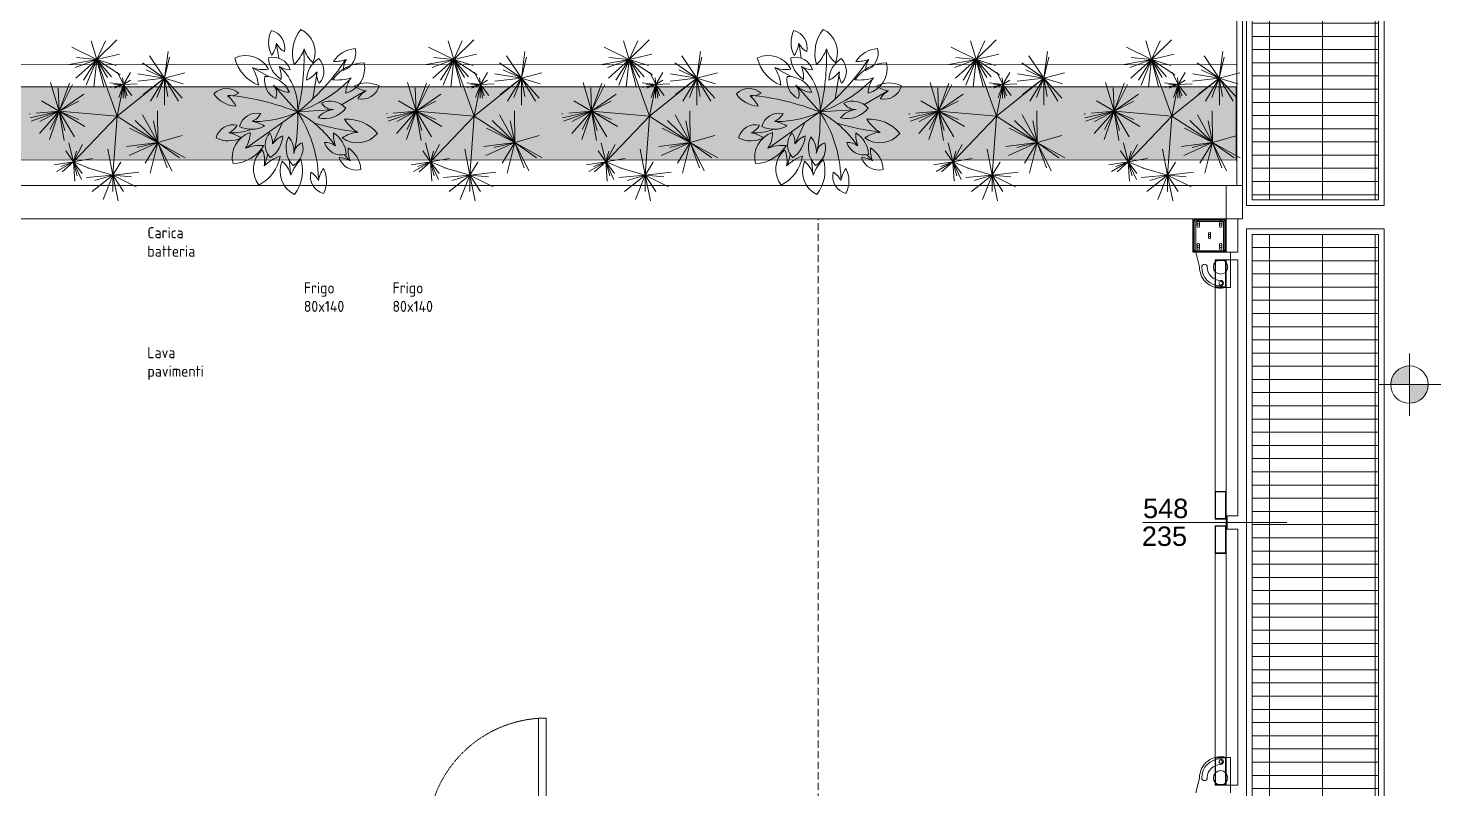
# Model space of a CAD drawing. Header units: millimetres. Extents: x 8265 to 78888, y 1905 to 34251.
# Drawn here: x 45004 to 46272, y 27803 to 28489 of the extents above; entities that cross this region are included whole.
import ezdxf
from ezdxf.enums import TextEntityAlignment as Align

# ---------------------------------------------------------------- set-up
doc = ezdxf.new("R2010")
doc.units = ezdxf.units.MM
doc.linetypes.add('HIDDEN', pattern=[9.525, 6.35, -3.175])
doc.linetypes.add('HIDDEN4', pattern=[0.125, 0.025, -0.1])
for name, color, linetype, lineweight in [('420_MURATURE_001-AM_0', 4, 'Continuous', 0), ('430_TAVOLATI_001-AM_0', 3, 'Continuous', 0), ('435_PARETI_CELLA_001-AM_0', 2, 'Continuous', 0), ('439_TESTI_SERRAMENTI_001-AM_0', 11, 'Continuous', 0), ('440_SIMBOLI_001-AM_0', 31, 'Continuous', 0), ('441_SERRAMENTI_001-AM_0', 1, 'Continuous', 0), ('443_GRIGLIE_AERAZIONE_001-AM_0', 6, 'Continuous', 0), ('445_QUOTE_ALTIMETRICHE_001-AM_0', 2, 'Continuous', 0), ('464_LAY_OUT_TQ_001-AM_0', 2, 'Continuous', 0), ('475_VERDE_001-AM_0', 96, 'Continuous', 0), ('478_PIANTUMAZIONI_001-AM_0', 92, 'Continuous', 0)]:
    doc.layers.add(name, color=color, linetype=linetype, lineweight=lineweight)
doc.styles.add('GENERATED_STYLE_2', font='arial.ttf')
doc.styles.get("Standard").update_dxf_attribs({"font": 'isocp.shx'})

# ---------------------------------------------------------------- blocks, each defined once
blk = doc.blocks.new('LCSHDP18')
at = {"color": 0}
for points in [[(-0.2324, 0.2907), (-0.2644, 0.4166)], [(-0.2324, 0.2907), (-0.1973, 0.4052)], [(-0.2324, 0.2907), (-0.1094, 0.4002)], [(-0.2324, 0.2907), (-0.0921, 0.3769)], [(0.1623, 0.2497), (0.1196, 0.4004)], [(0.1623, 0.2497), (0.2573, 0.4187)], [(0.1623, 0.2497), (0.2572, 0.3822)], [(-0.2324, 0.2907), (-0.3957, 0.3125)], [(-0.2324, 0.2907), (-0.3692, 0.1991)], [(-0.2324, 0.2907), (-0.3613, 0.3208)], [(-0.2324, 0.2907), (-0.3268, 0.1558)], [(-0.2324, 0.2907), (-0.2841, 0.1794)], [(-0.2324, 0.2907), (-0.2588, 0.1282)], [(-0.2324, 0.2907), (-0.1192, 0.3114)], [(-0.2324, 0.2907), (-0.0677, 0.2914)], [(0, 0), (-0.2324, 0.2907)], [(-0.2324, 0.2907), (-0.1128, 0.2449)], [(-0.2324, 0.2907), (-0.1316, 0.1605)], [(-0.2324, 0.2907), (-0.0914, 0.2057)], [(-0.2324, 0.2907), (-0.214, 0.1271)], [(0.1623, 0.2497), (0.3359, 0.3358)], [(0.1623, 0.2497), (0.3184, 0.3069)], [(0.1623, 0.2497), (-0.0315, 0.2475)], [(0.1623, 0.2497), (-0.0077, 0.1568)], [(0, 0), (0.1623, 0.2497)], [(0.1623, 0.2497), (0.0272, 0.1108)], [(0.1623, 0.2497), (0.0288, 0.2225)], [(0.1623, 0.2497), (0.0742, 0.0771)], [(0.1623, 0.2497), (0.2899, 0.172)], [(0.1623, 0.2497), (0.1925, 0.1241)], [(0.1623, 0.2497), (0.3502, 0.2023)], [(0.1623, 0.2497), (0.2423, 0.0732)], [(0.1623, 0.2497), (0.1867, 0.0575)], [(-0.194, 0.0397), (-0.1984, 0.1242)], [(-0.194, 0.0397), (-0.1257, 0.0896)], [(0.3622, -0.0269), (0.3435, 0.1335)], [(0.3622, -0.0269), (0.4342, 0.1177)], [(0.3622, -0.0269), (0.3729, 0.0883)], [(-0.3478, -0.1242), (-0.3803, 0.0149)], [(-0.3478, -0.1242), (-0.2523, 0.0185)], [(0, 0), (-0.3478, -0.1242)], [(-0.194, 0.0397), (-0.2696, 0.0017)], [(-0.194, 0.0397), (-0.2672, 0.0822)], [(-0.194, 0.0397), (-0.2349, 0.0341)], [(-0.194, 0.0397), (-0.2199, 0.0821)], [(-0.194, 0.0397), (-0.2035, -0.0444)], [(-0.194, 0.0397), (-0.125, 0.0611)], [(-0.194, 0.0397), (-0.1101, 0.051)], [(0, 0), (-0.194, 0.0397)], [(-0.194, 0.0397), (-0.1909, -0.0192)], [(-0.194, 0.0397), (-0.1714, -0.0163)], [(-0.194, 0.0397), (-0.1353, 0.028)], [(-0.194, 0.0397), (-0.1148, 0.0098)], [(-0.194, 0.0397), (-0.1757, -0.0429)], [(-0.194, 0.0397), (-0.1094, 0.0371)], [(0, 0), (-0.0299, -0.3548)], [(0, 0), (0.3622, -0.0269)], [(0, 0), (0.2802, -0.2677)], [(0.3622, -0.0269), (0.2823, 0.0226)], [(0.3622, -0.0269), (0.4628, 0.0387)], [(0.3622, -0.0269), (0.5202, 0.0065)], [(-0.3478, -0.1242), (-0.4681, -0.0017)], [(-0.3478, -0.1242), (-0.4613, -0.072)], [(-0.3478, -0.1242), (-0.3092, -0.0065)], [(-0.3478, -0.1242), (-0.2413, -0.0332)], [(-0.3478, -0.1242), (-0.2364, -0.0597)], [(-0.3478, -0.1242), (-0.1815, -0.0814)], [(0.3622, -0.0269), (0.2035, -0.0566)], [(0.3622, -0.0269), (0.318, -0.1822)], [(0.3622, -0.0269), (0.3961, -0.1361)], [(0.3622, -0.0269), (0.4622, -0.0269)], [(0.3622, -0.0269), (0.5128, -0.0852)], [(0.3622, -0.0269), (0.4625, -0.1534)], [(0.3622, -0.0269), (0.3771, -0.1877)], [(-0.3478, -0.1242), (-0.4625, -0.1595)], [(-0.3478, -0.1242), (-0.423, -0.2786)], [(-0.3478, -0.1242), (-0.359, -0.2497)], [(-0.3478, -0.1242), (-0.2207, -0.2053)], [(-0.3478, -0.1242), (-0.2969, -0.257)], [(-0.3478, -0.1242), (-0.2333, -0.2522)], [(-0.3478, -0.1242), (-0.3164, -0.293)], [(-0.3478, -0.1242), (-0.1771, -0.1434)], [(-0.3478, -0.1242), (-0.1886, -0.1887)], [(0.2802, -0.2677), (0.2596, -0.15)], [(0.2802, -0.2677), (0.3266, -0.1576)], [(-0.0299, -0.3548), (-0.1344, -0.2039)], [(-0.0299, -0.3548), (-0.091, -0.2341)], [(-0.0299, -0.3548), (0.0639, -0.1971)], [(-0.0299, -0.3548), (0.0211, -0.2339)], [(0.2802, -0.2677), (0.1749, -0.2113)], [(0.2802, -0.2677), (0.2164, -0.2487)], [(0.2802, -0.2677), (0.3524, -0.2145)], [(0.2802, -0.2677), (0.3886, -0.2176)], [(0.2802, -0.2677), (0.3672, -0.244)], [(-0.0299, -0.3548), (-0.2024, -0.2921)], [(-0.0299, -0.3548), (-0.1942, -0.2729)], [(-0.0299, -0.3548), (0.1283, -0.2618)], [(-0.0299, -0.3548), (0.0892, -0.3205)], [(-0.0299, -0.3548), (0.151, -0.3244)], [(0.2802, -0.2677), (0.1644, -0.297)], [(0.2802, -0.2677), (0.2134, -0.3151)], [(0.2802, -0.2677), (0.3994, -0.2601)], [(0.2802, -0.2677), (0.3416, -0.3366)], [(0.2802, -0.2677), (0.3089, -0.3443)], [(0.2802, -0.2677), (0.3401, -0.371)], [(0.2802, -0.2677), (0.2987, -0.3857)], [(-0.0299, -0.3548), (-0.2057, -0.4075)], [(-0.0299, -0.3548), (-0.1735, -0.3606)], [(-0.0299, -0.3548), (-0.0927, -0.4631)], [(-0.0299, -0.3548), (0.0822, -0.4123)], [(-0.0299, -0.3548), (0.0326, -0.4747)], [(-0.0299, -0.3548), (-0.017, -0.4956)], [(-0.0299, -0.3548), (0.1432, -0.4154)], [(-0.0299, -0.3548), (0.0117, -0.5335)], [(-0.0299, -0.3548), (0.1073, -0.4765)], [(-0.0299, -0.3548), (0.0317, -0.5276)], [(-0.0137, -0.5324), (-0.0132, -0.5375)]]:
    blk.add_lwpolyline(points, dxfattribs=at)
at = {"color": 0, "flags": 1}
for tag, p in [('ITEM', (0.0864, 0.0169)), ('SIZE', (0.0837, -0.0364))]:
    blk.add_attdef(tag, p, '', height=0.02, dxfattribs=at)
blk = doc.blocks.new('LCSHDP17')
at = {"color": 0}
for points in [[(-0.1529, 0.3347, -0.243115), (-0.1543, 0.4835, -0.399574), (-0.0782, 0.3576, -0.151757), (-0.1245, 0.407, -0.102993), (-0.1529, 0.3347, 4.231592)], [(0.0432, 0.2781, -0.243115), (0.127, 0.4735, -0.399574), (0.154, 0.2651, -0.151757), (0.1219, 0.3562, -0.102993), (0.0432, 0.2781, 4.231592)], [(-0.2998, 0.2134, -0.243115), (-0.3754, 0.3416, -0.399574), (-0.2465, 0.2706, -0.151757), (-0.3113, 0.2902, -0.102993), (-0.2998, 0.2134, 4.231592)], [(-0.1905, 0.2071, -0.243115), (-0.291, 0.3945, -0.399574), (-0.1112, 0.2857, -0.151757), (-0.2025, 0.3174, -0.102993), (-0.1905, 0.2071, 4.231592)], [(0.0641, 0.0962, 0.052373), (0.1187, 0.3548, 35.05362)], [(0.2134, 0.2998, -0.243115), (0.3416, 0.3754, -0.399574), (0.2706, 0.2465, -0.151757), (0.2902, 0.3113, -0.102993), (0.2134, 0.2998, 4.231592)], [(0, 0, 0.082733), (-0.3068, 0.283, 20.273115)], [(0, 0, 0.118288), (-0.1965, 0.3138, 14.536196)], [(-0.053, 0.1422, -0.338305), (-0.0223, 0.2856, -0.306628), (0.0341, 0.1217, -0.198031), (-0.0146, 0.2139, -0.284575), (-0.053, 0.1422, 2.19888)], [(0.1237, 0.2125, -0.243115), (0.252, 0.2882, -0.399574), (0.1809, 0.1593, -0.151757), (0.2006, 0.2241, -0.102993), (0.1237, 0.2125, 4.231592)], [(0, 0, -0.116255), (0.1956, 0.219, -0.060372)], [(0.3347, 0.1529, -0.243115), (0.4835, 0.1543, -0.399574), (0.3576, 0.0782, -0.151757), (0.407, 0.1245, -0.102993), (0.3347, 0.1529, 4.231592)], [(-0.2807, -0.0198, -0.243115), (-0.4899, 0.0184, -0.399574), (-0.2927, 0.0912, -0.151757), (-0.3744, 0.0396, -0.102993), (-0.2807, -0.0198, 4.231592)], [(-0.1875, 0.0523, -0.243115), (-0.3171, 0.1255, -0.399574), (-0.17, 0.1284, -0.151757), (-0.2359, 0.113, -0.102993), (-0.1875, 0.0523, 4.231592)], [(0, 0, -0.138137), (0.3904, 0.1242, -6.895939)], [(0, 0, 0.071347), (-0.3708, 0.0371, 7.890142)], [(0, 0, 0.216963), (-0.2658, -0.1012, -0.417545)], [(-0.0991, -0.4111, -0.068386), (0, 0, 3.442757)], [(0.2392, -0.0192, 0.065358), (0, 0, 1.516281)], [(0, 0, -0.109166), (0.0572, -0.2574, 0.286313)], [(0.1824, 0.0282, -0.338305), (0.3186, -0.0264, -0.306628), (0.1475, -0.0542, -0.198031), (0.2466, -0.0219, -0.284575), (0.1824, 0.0282, 2.19888)], [(0.2807, 0.0197, -0.243115), (0.4899, -0.0185, -0.399574), (0.2927, -0.0912, -0.151757), (0.3744, -0.0396, -0.102993), (0.2807, 0.0197, 4.231592)], [(-0.3347, -0.1529, -0.243115), (-0.4835, -0.1543, -0.399574), (-0.3576, -0.0782, -0.151757), (-0.407, -0.1245, -0.102993), (-0.3347, -0.1529, 4.231592)], [(-0.1929, -0.0973, -0.243115), (-0.3212, -0.1729, -0.399574), (-0.2501, -0.0441, -0.151757), (-0.2698, -0.1088, -0.102993), (-0.1929, -0.0973, 4.231592)], [(-0.0792, -0.1294, -0.338305), (-0.2111, -0.1937, -0.306628), (-0.1168, -0.0482, -0.198031), (-0.1594, -0.1434, -0.284575), (-0.0792, -0.1294, 2.19888)], [(0.1413, -0.0882, -0.243115), (0.2709, -0.1614, -0.399574), (0.1238, -0.1643, -0.151757), (0.1897, -0.1489, -0.102993), (0.1413, -0.0882, 4.231592)], [(0.2615, -0.104, -0.243115), (0.4334, -0.2292, -0.399574), (0.2241, -0.2092, -0.151757), (0.3202, -0.1981, -0.102993), (0.2615, -0.104, 4.231592)], [(-0.1595, -0.2318, -0.243115), (-0.3198, -0.3715, -0.399574), (-0.2538, -0.172, -0.151757), (-0.2644, -0.2681, -0.102993), (-0.1595, -0.2318, 4.231592)], [(0.0842, -0.1957, -0.243115), (0.0856, -0.3445, -0.399574), (0.0095, -0.2186, -0.151757), (0.0558, -0.268, -0.102993), (0.0842, -0.1957, 4.231592)], [(0.1987, -0.1993, -0.243115), (0.3067, -0.3824, -0.399574), (0.1226, -0.281, -0.151757), (0.2152, -0.309, -0.102993), (0.1987, -0.1993, 4.231592)], [(0.1238, -0.3983, 0.100215), (0.1059, -0.2805, -1.505929)], [(-0.0349, -0.3663, -0.243115), (-0.1081, -0.4959, -0.399574), (-0.111, -0.3488, -0.151757), (-0.0957, -0.4147, -0.102993), (-0.0349, -0.3663, 4.231592)], [(0.1529, -0.3347, -0.243115), (0.1543, -0.4835, -0.399574), (0.0782, -0.3576, -0.151757), (0.1245, -0.407, -0.102993), (0.1529, -0.3347, 4.231592)]]:
    blk.add_lwpolyline(points, format="xyb", dxfattribs=at)
for points in [[(-0.0428, 0.26), (-0.1222, 0.3957)], [(0.252, 0.2754), (0.2853, 0.3087)], [(0, 0), (-0.012, 0.196)], [(-0.077, 0.0901), (-0.2376, 0.1165)], [(0, 0), (-0.1504, -0.1345)], [(0.2136, -0.3035), (0, 0)], [(0.3673, -0.0423), (0.2828, -0.0499)], [(-0.4016, -0.1242), (-0.3196, -0.1114)], [(0.1879, -0.1473), (0.0626, -0.089)], [(-0.2606, -0.2651), (-0.2094, -0.1703)], [(0.3161, -0.1934), (0.2494, -0.1755)]]:
    blk.add_lwpolyline(points, dxfattribs=at)
at = {"color": 0, "flags": 1}
for tag, p in [('ITEM', (0.0837, 0.0142)), ('SIZE', (0.0837, -0.0364))]:
    blk.add_attdef(tag, p, '', height=0.02, dxfattribs=at)
blk = doc.blocks.new('A$C61B30333')
at = {"layer": '441_SERRAMENTI_001-AM_0', "extrusion": (0, 0, -1)}
for p, q in [((16, 111.9), (0, 111.9)), ((16, 107.9), (0, 111.9)), ((16, 111.9), (0, 107.9)), ((0, 107.9), (0, 111.9)), ((0, 107.9), (16, 107.9)), ((16, 107.9), (16, 111.9)), ((106, 111.9), (122, 111.9)), ((106, 111.9), (122, 107.9)), ((106, 107.9), (122, 111.9)), ((106, 107.9), (106, 111.9)), ((122, 107.9), (106, 107.9)), ((115, 107.9), (122, 107.9)), ((115, 107.3), (115, 107.9)), ((122, 107.3), (115, 107.3)), ((116, 107.3), (116, 100.7)), ((117.1, 103.1), (120.9, 103.1)), ((118.2, 103.5), (118.1, 103.4)), ((118.1, 103.4), (118.1, 103.3)), ((118.1, 103.3), (118.1, 103.2)), ((118.1, 103.2), (118.1, 103.1)), ((118.1, 103.1), (118.1, 103)), ((118.1, 103), (118.1, 102.9)), ((118.1, 102.9), (118.1, 102.8)), ((118.1, 102.8), (118.2, 102.7)), ((118.3, 103.6), (118.2, 103.5)), ((118.2, 103.5), (118.2, 103.5)), ((118.2, 102.7), (118.2, 102.6)), ((118.2, 102.6), (118.3, 102.6)), ((118.4, 103.8), (118.3, 103.7)), ((118.3, 103.7), (118.3, 103.6)), ((118.3, 102.6), (118.3, 102.5)), ((118.3, 102.5), (118.4, 102.4)), ((118.5, 103.8), (118.4, 103.8)), ((118.4, 102.4), (118.5, 102.4)), ((118.5, 103.9), (118.5, 103.8)), ((118.6, 103.9), (118.5, 103.9)), ((118.5, 102.4), (118.5, 102.3)), ((118.5, 102.3), (118.6, 102.3)), ((118.7, 104), (118.6, 103.9)), ((118.6, 102.3), (118.7, 102.2)), ((118.8, 104), (118.7, 104)), ((118.7, 102.2), (118.8, 102.2)), ((118.9, 104), (118.8, 104)), ((118.8, 102.2), (118.9, 102.2)), ((119, 104), (118.9, 104)), ((118.9, 102.2), (119, 102.2)), ((119, 105), (119, 101.2)), ((119.1, 104), (119, 104)), ((119, 102.2), (119.1, 102.2)), ((119.2, 104), (119.1, 104)), ((119.1, 102.2), (119.2, 102.2)), ((119.3, 104), (119.2, 104)), ((119.2, 102.2), (119.3, 102.2)), ((119.4, 103.9), (119.3, 104)), ((119.3, 102.2), (119.4, 102.3)), ((119.4, 103.9), (119.4, 103.9)), ((119.5, 103.8), (119.4, 103.9)), ((119.4, 102.3), (119.5, 102.4)), ((119.4, 102.3), (119.4, 102.3)), ((119.6, 103.8), (119.5, 103.8)), ((119.5, 102.4), (119.6, 102.4)), ((119.7, 103.7), (119.6, 103.8)), ((119.6, 102.4), (119.7, 102.5)), ((119.7, 103.6), (119.7, 103.7)), ((119.8, 103.5), (119.7, 103.6)), ((119.7, 102.6), (119.8, 102.6)), ((119.7, 102.5), (119.7, 102.6)), ((119.8, 103.5), (119.8, 103.5)), ((119.9, 103.4), (119.8, 103.5)), ((119.8, 102.7), (119.9, 102.8)), ((119.8, 102.6), (119.8, 102.7)), ((119.9, 103.3), (119.9, 103.4)), ((119.9, 103.2), (119.9, 103.3)), ((119.9, 103.1), (119.9, 103.2)), ((119.9, 103), (119.9, 103.1)), ((119.9, 102.9), (119.9, 103)), ((119.9, 102.8), (119.9, 102.9)), ((120.4, 100.7), (122, 103.1)), ((121.1, 97.2), (121.1, 101.7)), ((122, 111.9), (122, 107.9)), ((122, 107.9), (122, 107.3)), ((122, 103.1), (122, 107.3)), ((116, 100.7), (120.4, 100.7)), ((116.2, 0), (116.2, 96.6)), ((116.2, 96.6), (123.2, 96.6)), ((116.5, 96.6), (116.6, 96.6)), ((116.6, 96.6), (116.7, 96.6)), ((116.6, 96.6), (116.6, 96.6)), ((116.7, 96.6), (116.8, 96.7)), ((116.8, 96.7), (116.9, 96.7)), ((116.8, 96.7), (116.8, 96.7)), ((116.9, 96.8), (117, 96.8)), ((116.9, 96.7), (116.9, 96.8)), ((117, 96.9), (117.1, 97)), ((117, 96.8), (117, 96.9)), ((117, 96.9), (117, 96.9)), ((117.1, 97.2), (117.1, 100.7)), ((117.1, 97.1), (117.1, 97.2)), ((117.1, 97.1), (117.1, 97.1)), ((117.1, 97), (117.1, 97.1)), ((121.1, 97.2), (121.1, 97.1)), ((121.1, 97.1), (121.1, 97)), ((121.1, 97.1), (121.1, 97.1)), ((121.1, 97), (121.2, 97)), ((121.2, 97), (121.2, 96.9)), ((121.2, 96.9), (121.2, 96.8)), ((121.2, 96.8), (121.3, 96.8)), ((121.3, 96.8), (121.3, 96.7)), ((121.3, 96.8), (121.3, 96.8)), ((121.3, 96.7), (121.4, 96.7)), ((121.4, 96.7), (121.5, 96.7)), ((121.5, 96.7), (121.5, 96.6)), ((121.5, 96.6), (121.6, 96.6)), ((121.6, 96.6), (121.7, 96.6)), ((121.6, 96.6), (121.6, 96.6)), ((123.2, 96.6), (123.2, 0)), ((123.2, 0), (116.2, 0))]:
    blk.add_line(p, q, dxfattribs=at)
at = {"layer": '441_SERRAMENTI_001-AM_0', "flags": 128}
blk.add_lwpolyline([(61, 174.3), (61, 78.6)], dxfattribs=at)
at = {"layer": '441_SERRAMENTI_001-AM_0', "linetype": 'HIDDEN4'}
blk.add_ellipse((123.4, 107.9), major_axis=(0, -108.1), ratio=0.993524, start_param=4.712389, end_param=6.215699, dxfattribs=at)
blk = doc.blocks.new('QUOTA_ALT')
for points in [[(0, 0), (0, 22.5, 0.414214), (-22.5, 0)], [(22.5, 0), (0, 0), (0, -22.5, 0.414214)]]:
    blk.add_hatch(color=256).paths.add_polyline_path(points)
for p, q in [((0, 37.5), (0, -37.5)), ((-37.5, 0), (120, 0))]:
    blk.add_line(p, q)
blk.add_circle((0, 0), 22.5)
blk.add_attdef('QUOTA', text='', height=22.5).set_placement((120, 7.5), align=Align.RIGHT)

msp = doc.modelspace()

# ---------------------------------------------------------------- hatches: boundary and pattern name
at = {"layer": '443_GRIGLIE_AERAZIONE_001-AM_0'}
h = msp.add_hatch(dxfattribs=at)
h.set_pattern_fill('GRATE', color=253, scale=15, style=0)
h.set_pattern_definition([(0, (34788.991, 18313.833), (0, 11.90625), []), (90, (34788.99, 18313.833), (-47.625, 3e-15), [])])
h.paths.add_polyline_path([(46222, 29268.7), (46108, 29268.7), (46108, 28334.2), (46222, 28334.2)])
h.paths.add_polyline_path([(46222, 28303.1), (46108, 28303.1), (46108, 27751.8), (46222, 27751.8)])
at = {"layer": '475_VERDE_001-AM_0'}
h = msp.add_hatch(dxfattribs=at)
h.set_pattern_fill('AR-SAND', color=256, scale=0.5, style=0)
h.set_pattern_definition([(37.5, (-142807.512, -11686.166), (-0.8000156, 24.4706619), [0, -19.304, 0, -21.59, 0, -20.6375]), (7.5, (-142807.512, -11686.166), (22.476164, 35.841255), [0, -10.414, 0, -17.399, 0, -6.6675]), (327.5, (-142823.133, -11686.166), (39.5496185, 0.0718592), [0, -6.35, 0, -22.86, 0, -29.845]), (317.5, (-142823.133, -11686.166), (38.1778226, 11.146466), [0, -3.175, 0, -14.986, 0, -17.145])])
h.paths.add_polyline_path([(46093.6, 28436.2), (40599.2, 28436.3), (40599.2, 28370.3), (46093.6, 28370.2)])

# ---------------------------------------------------------------- linework, layer by layer
at = {"layer": '420_MURATURE_001-AM_0'}
for p, q in [((46084.6, 28317.2), (46084.6, 28347.2)), ((40495.1, 28317.2), (46084.6, 28317.2))]:
    msp.add_line(p, q, dxfattribs=at)
msp.add_lwpolyline([(40494, 28347.2), (46084.6, 28347.2)], dxfattribs=at)
at = {"layer": '430_TAVOLATI_001-AM_0', "linetype": 'ByBlock'}
for p, q in [((46099.2, 28347.2), (46084.6, 28347.2)), ((46099.2, 28317.2), (46099.2, 28347.2)), ((46084.6, 28317.2), (46099.2, 28317.2))]:
    msp.add_line(p, q, dxfattribs=at)
at = {"layer": '435_PARETI_CELLA_001-AM_0', "linetype": 'HIDDEN'}
msp.add_line((45716.6, 27754.3, -17.9), (45716.6, 28317.2), dxfattribs=at)
at = {"layer": '440_SIMBOLI_001-AM_0'}
for p, q in [((46094.2, 28347.2), (46094.2, 29051.6)), ((46099.2, 28347.2), (46099.2, 29051.6))]:
    msp.add_line(p, q, dxfattribs=at)
for points in [[(40579.2, 28456.3), (46093.6, 28456.2)], [(40599.2, 28436.3), (46093.6, 28436.2)], [(40599.2, 28370.3), (46093.6, 28370.2)]]:
    msp.add_lwpolyline(points, dxfattribs=at)
msp.add_lwpolyline([(40599.2, 28436.3), (40599.2, 28370.3), (46093.6, 28370.2), (46093.6, 28436.2)], close=True, dxfattribs=at)
at = {"layer": '441_SERRAMENTI_001-AM_0'}
for p, q in [((46057.1, 28287.2), (46057.1, 28314.7)), ((46057.1, 28314.7), (46082.1, 28314.7)), ((46082.1, 28314.7), (46082.1, 28287.2)), ((46057.1, 28287.2), (46060.5, 28273.7)), ((46082.1, 28287.2), (46088.6, 28287.2)), ((46088.6, 28255.2), (46088.6, 28287.2)), ((46074.6, 28255.2), (46074.6, 28046.3)), ((46084.6, 28046.3), (46084.6, 28255.2)), ((46084.6, 28255.2), (46088.6, 28255.2)), ((46074.6, 28071.3), (46084.6, 28071.3)), ((46074.6, 28071.3), (46084.6, 28071.3)), ((46084.6, 28046.3), (46074.6, 28046.3)), ((46074.6, 27831.3), (46074.6, 28040.3)), ((46084.6, 28040.3), (46074.6, 28040.3)), ((46084.6, 28040.3), (46084.6, 27831.3)), ((46074.6, 28015.3), (46084.6, 28015.3)), ((46074.6, 28015.3), (46084.6, 28015.3)), ((46084.6, 27831.3), (46088.6, 27831.3)), ((46088.6, 27831.3), (46088.6, 27799.3)), ((46057.1, 27799.3), (46060.5, 27812.8))]:
    msp.add_line(p, q, dxfattribs=at)
for points in [[(46054.6, 28287.2), (46054.6, 28317.2), (46084.6, 28317.2), (46084.6, 28287.2)], [(46055.4, 28288), (46055.4, 28316.4), (46083.8, 28316.4), (46083.8, 28288)], [(46055.7, 28315.1), (46055.7, 28289.3), (46056.7, 28288.3), (46082.5, 28288.3), (46083.5, 28289.3), (46083.5, 28315.1), (46082.5, 28316.1), (46056.7, 28316.1)], [(46095.1, 28317.2), (46095.1, 28287.2), (46084.6, 28287.2), (46084.6, 28317.2)], [(46074.6, 28255.2), (46074.6, 28280.2), (46084.6, 28280.2), (46084.6, 28255.2)], [(46075.1, 28255.7), (46075.1, 28279.7), (46084.1, 28279.7), (46084.1, 28255.7)], [(46095.1, 28280.2), (46095.1, 28049.3), (46084.6, 28049.3), (46084.6, 28280.2)], [(46074.6, 28071.3), (46074.6, 28046.3), (46084.6, 28046.3), (46084.6, 28071.3)], [(46075.1, 28070.8), (46075.1, 28046.8), (46084.1, 28046.8), (46084.1, 28070.8)], [(46084.6, 28049.3), (46084.6, 28037.3), (46085.4, 28037.3), (46085.4, 28049.3)], [(46084.6, 28037.3), (46084.6, 28049.3), (46085.4, 28049.3), (46085.4, 28037.3)], [(46074.6, 28015.3), (46074.6, 28040.3), (46084.6, 28040.3), (46084.6, 28015.3)], [(46075.1, 28015.8), (46075.1, 28039.8), (46084.1, 28039.8), (46084.1, 28015.8)], [(46095.1, 27806.3), (46095.1, 28037.3), (46084.6, 28037.3), (46084.6, 27806.3)], [(46074.6, 27831.3), (46074.6, 27806.3), (46084.6, 27806.3), (46084.6, 27831.3)], [(46075.1, 27830.8), (46075.1, 27806.8), (46084.1, 27806.8), (46084.1, 27830.8)]]:
    msp.add_lwpolyline(points, close=True, dxfattribs=at)
for points in [[(46058.5, 28314.3, -1), (46060.5, 28314.3), (46060.5, 28310.3, -1), (46058.5, 28310.3)], [(46078.7, 28314.3, -1), (46080.7, 28314.3), (46080.7, 28310.3, -1), (46078.7, 28310.3)], [(46068.6, 28304.2, -1), (46070.6, 28304.2), (46070.6, 28300.2, -1), (46068.6, 28300.2)], [(46058.5, 28294.1, -1), (46060.5, 28294.1), (46060.5, 28290.1, -1), (46058.5, 28290.1)], [(46078.7, 28294.1, -1), (46080.7, 28294.1), (46080.7, 28290.1, -1), (46078.7, 28290.1)]]:
    msp.add_lwpolyline(points, format="xyb", close=True, dxfattribs=at)
at = {"layer": '441_SERRAMENTI_001-AM_0', "linetype": 'Continuous'}
msp.add_lwpolyline([(46139.3, 28043.3), (46009.3, 28043.3)], dxfattribs=at)
at = {"layer": '441_SERRAMENTI_001-AM_0'}
for centre, radius in [((46059.5, 28312.3, -17.9), 1), ((46069.6, 28302.2, -17.9), 1), ((46079.7, 28312.3, -17.9), 1), ((46059.5, 28292.1, -17.9), 1), ((46079.7, 28292.1, -17.9), 1), ((46079.6, 28273.7, -17.9), 6.5), ((46079.6, 28259.1, -17.9), 1.65), ((46079.6, 27827.4, -17.9), 1.65), ((46079.6, 27812.8, -17.9), 6.5)]:
    msp.add_circle(centre, radius, dxfattribs=at)
for centre, radius, start, end in [((46065, 28273.7, -17.9), 2.5, 0, 180), ((46079.6, 28273.7, -17.9), 19.1, 180, 285.1757), ((46079.6, 28273.7, -17.9), 17.1, 180, 270), ((46079.6, 28273.7, -17.9), 12.1, 180, 270), ((46079.6, 28259.1, -17.9), 2.5, 270, 90), ((46079.6, 27812.8, -17.9), 19.1, 74.8243, 180), ((46079.6, 27812.8, -17.9), 17.1, 90, 180), ((46079.6, 27812.8, -17.9), 12.1, 90, 180), ((46079.6, 27827.4, -17.9), 2.5, 270, 90), ((46065, 27812.8, -17.9), 2.5, 180, 0)]:
    msp.add_arc(centre, radius, start, end, dxfattribs=at)
at = {"layer": '443_GRIGLIE_AERAZIONE_001-AM_0', "ltscale": 0.01}
for points in [[(46103, 28329.2), (46103, 29273.7), (46227, 29273.7), (46227, 28329.2)], [(46103, 27746.8), (46103, 28308.1), (46227, 28308.1), (46227, 27746.8)]]:
    msp.add_lwpolyline(points, close=True, dxfattribs=at)
at = {"layer": '443_GRIGLIE_AERAZIONE_001-AM_0'}
for points in [[(46108, 28334.2), (46108, 29268.7), (46222, 29268.7), (46222, 28334.2)], [(46108, 27751.8), (46108, 28303.1), (46222, 28303.1), (46222, 27751.8)]]:
    msp.add_lwpolyline(points, close=True, dxfattribs=at)

# ---------------------------------------------------------------- block references
at = {"layer": '441_SERRAMENTI_001-AM_0', "xscale": -1, "rotation": 179.9999951975233}
msp.add_blockref('A$C61B30333', (45348, 27866.5), dxfattribs=at)
at = {"layer": '445_QUOTE_ALTIMETRICHE_001-AM_0'}
ref = msp.add_blockref('QUOTA_ALT', (46249.9, 28167.6), dxfattribs=dict(at, xscale=0.75, yscale=0.75, zscale=0.75))
ref.add_attrib('QUOTA', '+ 0,14', dxfattribs={"layer": '0', "height": 20}).set_placement((46352.3, 28173.1), align=Align.RIGHT)
at = {"layer": '478_PIANTUMAZIONI_001-AM_0', "rotation": 270}
for name, p, xscale, yscale, zscale in [('LCSHDP17', (45247, 28413.6), 152.1196858484764, 152.1196858484764, 152.1196858484764), ('LCSHDP17', (45718.2, 28413.6), 152.1196858484764, 152.1196858484764, 152.1196858484764), ('LCSHDP18', (45084.2, 28409.9), 147, 147, 147), ('LCSHDP18', (45406.2, 28409.9), 147, 147, 147), ('LCSHDP18', (45564.4, 28409.9), 147, 147, 147), ('LCSHDP18', (45877.4, 28409.9), 147, 147, 147), ('LCSHDP18', (46035.6, 28409.9), 147, 147, 147)]:
    msp.add_blockref(name, p, dxfattribs=dict(at, xscale=xscale, yscale=yscale, zscale=zscale))

# ---------------------------------------------------------------- texts
at = {"layer": '439_TESTI_SERRAMENTI_001-AM_0', "style": 'GENERATED_STYLE_2'}
msp.add_text('235', height=17.5, rotation=359.9995, dxfattribs=at).set_placement((46049.3, 28016.8, 448.3), align=Align.BOTTOM_RIGHT)
at = {"layer": '439_TESTI_SERRAMENTI_001-AM_0', "insert": (46009.6, 28046.9, 427.3), "char_height": 17.5, "attachment_point": 7, "rotation": 359.9995, "style": 'GENERATED_STYLE_2'}
msp.add_mtext('\\A1;548', dxfattribs=at)
at = {"layer": '464_LAY_OUT_TQ_001-AM_0', "char_height": 10, "width": 47.909, "attachment_point": 5}
for s, insert in [('\\pxql;Carica \\Pbatteria', (45135.5, 28296.3)), ('\\pxql;Frigo\\P80x140', (45276.6, 28246.5)), ('\\pxql;Frigo\\P80x140', (45356.6, 28246.5)), ('\\pxql;Lava \\Ppavimenti', (45135.5, 28186.6))]:
    msp.add_mtext(s, dxfattribs=dict(at, insert=insert))

doc.saveas('drawing.dxf')
